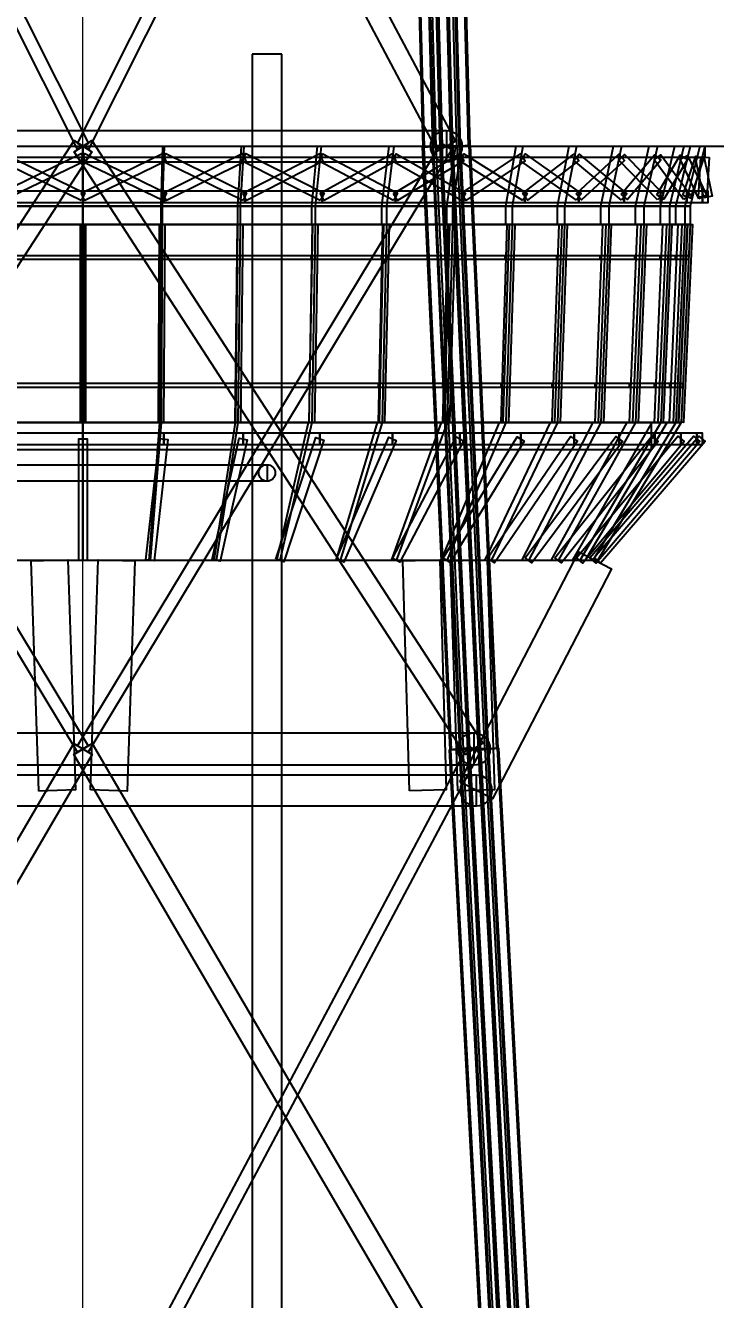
# Model space of a CAD drawing. Header units: millimetres. Extents: x -84906 to 117550, y -3000 to 338000.
# Drawn here: x -625 to 6874, y 211017 to 224863 of the extents above; entities that cross this region are included whole.
import ezdxf

# ---------------------------------------------------------------- set-up
doc = ezdxf.new("R2010")
doc.units = ezdxf.units.MM
for name, color, linetype, lineweight in [('D-BMK-AXIS', 7, 'Continuous', 13), ('D-STR-CORE', 7, 'Continuous', 25), ('D-STR-DECK', 7, 'Continuous', 25), ('D-STR-DIM', 7, 'Continuous', 13), ('D-STR-STRC', 7, 'Continuous', 25)]:
    doc.layers.add(name, color=color, linetype=linetype, lineweight=lineweight)
doc.styles.add('OpenSansCondensed-Light', font='OpenSansCondensed-Light.ttf')
doc.styles.add('TOWER_UNICODE', font='Arial Unicode.ttf')
doc.dimstyles.new('EZDXF', dxfattribs={"dimtxt": 0.25, "dimasz": 0.175, "dimexe": 0.375, "dimexo": 0.125, "dimgap": 0.1, "dimtad": 1, "dimlfac": 100, "dimzin": 12, "dimdsep": 46, "dimtxsty": 'OpenSansCondensed-Light', "dimblk": 'ARCHTICK', "dimcen": 2.5, "dimazin": 3, "dimtfac": 0.5, "dimtmove": 2, "dimatfit": 3})

# ---------------------------------------------------------------- blocks, each defined once
blk = doc.blocks.new('_ARCHTICK')
at = {"color": 0, "linetype": 'BYBLOCK', "const_width": 0.15}
blk.add_lwpolyline([(-0.5, -0.5), (0.5, 0.5)], dxfattribs=at)

msp = doc.modelspace()

# ---------------------------------------------------------------- linework, layer by layer
at = {"layer": 'D-BMK-AXIS'}
msp.add_line((0, -3000), (0, 338000), dxfattribs=at)
at = {"layer": 'D-STR-CORE'}
for points in [[(1840, 18300), (2160, 18300), (2160, 224550), (1840, 224550)], [(1840, 18300), (2160, 18300), (2160, 224550), (1840, 224550)], [(-2000, 220090), (2000, 220090), (2000, 219910), (-2000, 219910)], [(2000, 219910), (-2000, 219910), (-2000, 220090), (2000, 220090)]]:
    msp.add_lwpolyline(points, close=True, dxfattribs=at)
msp.add_circle((2000, 220000), 90, dxfattribs=at)
at = {"layer": 'D-STR-DECK'}
for points in [[(-6760, 223430), (-6760, 223550), (6760, 223550), (6760, 223430)], [(-861.1, 222900), (-882.4, 223550), (0, 223550), (0, 222900)], [(-861.1, 222900), (-882.4, 223550), (0, 223550), (0, 222900)], [(0, 222900), (0, 223550), (882.4, 223550), (861.1, 222900)], [(0, 222900), (0, 223550), (882.4, 223550), (861.1, 222900)], [(848.2, 222900), (869.1, 223550), (1749.6, 223550), (1707.6, 222900)], [(848.2, 222900), (869.1, 223550), (1749.6, 223550), (1707.6, 222900)], [(1681.9, 222900), (1723.4, 223550), (2586.9, 223550), (2524.8, 222900)], [(1681.9, 222900), (1723.4, 223550), (2586.9, 223550), (2524.8, 222900)], [(2486.9, 222900), (2548.1, 223550), (3380, 223550), (3298.8, 222900)], [(2486.9, 222900), (2548.1, 223550), (3380, 223550), (3298.8, 222900)], [(3249.3, 222900), (3329.3, 223550), (4115.2, 223550), (4016.3, 222900)], [(3249.3, 222900), (3329.3, 223550), (4115.2, 223550), (4016.3, 222900)], [(3956.1, 222900), (4053.5, 223550), (4780, 223550), (4665.1, 222900)], [(3956.1, 222900), (4053.5, 223550), (4780, 223550), (4665.1, 222900)], [(4595.2, 222900), (4708.3, 223550), (5363.1, 223550), (5234.1, 222900)], [(4595.2, 222900), (4708.3, 223550), (5363.1, 223550), (5234.1, 222900)], [(5155.6, 222900), (5282.6, 223550), (5854.3, 223550), (5713.6, 222900)], [(5155.6, 222900), (5282.6, 223550), (5854.3, 223550), (5713.6, 222900)], [(5627.9, 222900), (5766.5, 223550), (6245.4, 223550), (6095.3, 222900)], [(5627.9, 222900), (5766.5, 223550), (6245.4, 223550), (6095.3, 222900)], [(6003.9, 222900), (6151.7, 223550), (6529.7, 223550), (6372.7, 222900)], [(6003.9, 222900), (6151.7, 223550), (6529.7, 223550), (6372.7, 222900)], [(6277.1, 222900), (6431.7, 223550), (6702.2, 223550), (6541.1, 222900)], [(6277.1, 222900), (6431.7, 223550), (6702.2, 223550), (6541.1, 222900)], [(6442.9, 222900), (6601.6, 223550), (6760, 223550), (6597.5, 222900)], [(6442.9, 222900), (6601.6, 223550), (6760, 223550), (6597.5, 222900)], [(-906.2, 223040.5), (-19.6, 223470.5), (19.6, 223389.5), (-867, 222959.5)], [(-19.7, 222959.5), (-902.1, 223389.5), (-862.6, 223470.5), (19.7, 223040.5)], [(-19.7, 223040.5), (862.6, 223470.5), (902.1, 223389.5), (19.7, 222959.5)], [(867, 222959.5), (-19.6, 223389.5), (19.6, 223470.5), (906.2, 223040.5)], [(1738.2, 222959.6), (862.5, 223389.6), (902.2, 223470.4), (1777.9, 223040.4)], [(866.5, 223040.3), (1729.5, 223470.3), (1769.7, 223389.7), (906.7, 222959.7)], [(2579.1, 222959.8), (1729.3, 223389.8), (1769.9, 223470.2), (2619.7, 223040.2)], [(1737.3, 223039.9), (2566.2, 223469.9), (2607.7, 223390.1), (1778.8, 222960.1)], [(3375.1, 222960.3), (2565.8, 223390.3), (2608.1, 223469.7), (3417.4, 223039.7)], [(2577.7, 223039.4), (3358.3, 223469.4), (3401.7, 223390.6), (2621.1, 222960.6)], [(4112.7, 222960.9), (3357.7, 223390.9), (3402.3, 223469.1), (4157.3, 223039.1)], [(3373.2, 223038.6), (4092.1, 223468.6), (4138.3, 223391.4), (3419.3, 222961.4)], [(4779.2, 222961.8), (4091.4, 223391.8), (4139.1, 223468.2), (4826.9, 223038.2)], [(4110.1, 223037.4), (4755.1, 223467.4), (4805, 223392.6), (4160, 222962.6)], [(5362.9, 222963.2), (4754.1, 223393.2), (4806, 223466.8), (5414.8, 223036.8)], [(4775.6, 223035.7), (5335.7, 223465.7), (5390.5, 223394.3), (4830.4, 222964.3)], [(5853.8, 222965.3), (5334.4, 223395.3), (5391.8, 223464.7), (5911.2, 223034.7)], [(5358.3, 223033.1), (5823.8, 223463.1), (5884.9, 223396.9), (5419.4, 222966.9)], [(6243.3, 222968.5), (5822.2, 223398.5), (5886.5, 223461.5), (6307.6, 223031.5)], [(5848.1, 223029), (6211, 223459), (6279.8, 223401), (5916.9, 222971)], [(6524.8, 222973.4), (6209.1, 223403.4), (6281.7, 223456.6), (6597.3, 223026.6)], [(6236.7, 223022.9), (6490.9, 223452.9), (6568.4, 223407.1), (6314.2, 222977.1)], [(6693.8, 222980.7), (6489, 223410.7), (6570.3, 223449.3), (6775, 223019.3)], [(6518.3, 223014), (6659.4, 223444), (6744.9, 223416), (6603.8, 222986)], [(6748.5, 222990.7), (6658.1, 223420.7), (6746.2, 223439.3), (6836.5, 223009.3)], [(6689.5, 223002.7), (6715.1, 223432.7), (6804.9, 223427.3), (6779.3, 222997.3)], [(0, 222935), (-886.6, 222935), (-886.6, 223065), (0, 223065)], [(-886.6, 223065), (0, 223065), (0, 222935), (-886.6, 222935)], [(886.6, 222935), (0, 222935), (0, 223065), (886.6, 223065)], [(0, 223065), (886.6, 223065), (886.6, 222935), (0, 222935)], [(1758, 222935), (886.6, 222935), (886.6, 223065), (1758, 223065)], [(886.6, 223065), (1758, 223065), (1758, 222935), (886.6, 222935)], [(2599.4, 222935), (1758, 222935), (1758, 223065), (2599.4, 223065)], [(1758, 223065), (2599.4, 223065), (2599.4, 222935), (1758, 222935)], [(3396.3, 222935), (2599.4, 222935), (2599.4, 223065), (3396.3, 223065)], [(2599.4, 223065), (3396.3, 223065), (3396.3, 222935), (2599.4, 222935)], [(4135, 222935), (3396.3, 222935), (3396.3, 223065), (4135, 223065)], [(3396.3, 223065), (4135, 223065), (4135, 222935), (3396.3, 222935)], [(4803, 222935), (4135, 222935), (4135, 223065), (4803, 223065)], [(4135, 223065), (4803, 223065), (4803, 222935), (4135, 222935)], [(5388.9, 222935), (4803, 222935), (4803, 223065), (5388.9, 223065)], [(4803, 223065), (5388.9, 223065), (5388.9, 222935), (4803, 222935)], [(5882.5, 222935), (5388.9, 222935), (5388.9, 223065), (5882.5, 223065)], [(5388.9, 223065), (5882.5, 223065), (5882.5, 222935), (5388.9, 222935)], [(6275.5, 222935), (5882.5, 222935), (5882.5, 223065), (6275.5, 223065)], [(5882.5, 223065), (6275.5, 223065), (6275.5, 222935), (5882.5, 222935)], [(6561.1, 222935), (6275.5, 222935), (6275.5, 223065), (6561.1, 223065)], [(6275.5, 223065), (6561.1, 223065), (6561.1, 222935), (6275.5, 222935)], [(6734.4, 222935), (6561.1, 222935), (6561.1, 223065), (6734.4, 223065)], [(6561.1, 223065), (6734.4, 223065), (6734.4, 222935), (6561.1, 222935)], [(6792.5, 222935), (6734.4, 222935), (6734.4, 223065), (6792.5, 223065)], [(6734.4, 223065), (6792.5, 223065), (6792.5, 222935), (6734.4, 222935)], [(-861.1, 222700), (-861.1, 222900), (0, 222900), (0, 222700)], [(-861.1, 222700), (-861.1, 222900), (0, 222900), (0, 222700)], [(0, 222700), (0, 222900), (861.1, 222900), (861.1, 222700)], [(0, 222700), (0, 222900), (861.1, 222900), (861.1, 222700)], [(848.2, 222700), (848.2, 222900), (1707.6, 222900), (1707.6, 222700)], [(848.2, 222700), (848.2, 222900), (1707.6, 222900), (1707.6, 222700)], [(1681.9, 222700), (1681.9, 222900), (2524.8, 222900), (2524.8, 222700)], [(1681.9, 222700), (1681.9, 222900), (2524.8, 222900), (2524.8, 222700)], [(2486.9, 222700), (2486.9, 222900), (3298.8, 222900), (3298.8, 222700)], [(2486.9, 222700), (2486.9, 222900), (3298.8, 222900), (3298.8, 222700)], [(3249.3, 222700), (3249.3, 222900), (4016.3, 222900), (4016.3, 222700)], [(3249.3, 222700), (3249.3, 222900), (4016.3, 222900), (4016.3, 222700)], [(3956.1, 222700), (3956.1, 222900), (4665.1, 222900), (4665.1, 222700)], [(3956.1, 222700), (3956.1, 222900), (4665.1, 222900), (4665.1, 222700)], [(4595.2, 222700), (4595.2, 222900), (5234.1, 222900), (5234.1, 222700)], [(4595.2, 222700), (4595.2, 222900), (5234.1, 222900), (5234.1, 222700)], [(5155.6, 222700), (5155.6, 222900), (5713.6, 222900), (5713.6, 222700)], [(5155.6, 222700), (5155.6, 222900), (5713.6, 222900), (5713.6, 222700)], [(5627.9, 222700), (5627.9, 222900), (6095.3, 222900), (6095.3, 222700)], [(5627.9, 222700), (5627.9, 222900), (6095.3, 222900), (6095.3, 222700)], [(6003.9, 222700), (6003.9, 222900), (6372.7, 222900), (6372.7, 222700)], [(6003.9, 222700), (6003.9, 222900), (6372.7, 222900), (6372.7, 222700)], [(6277.1, 222700), (6277.1, 222900), (6541.1, 222900), (6541.1, 222700)], [(6277.1, 222700), (6277.1, 222900), (6541.1, 222900), (6541.1, 222700)], [(6442.9, 222700), (6442.9, 222900), (6597.5, 222900), (6597.5, 222700)], [(6442.9, 222700), (6442.9, 222900), (6597.5, 222900), (6597.5, 222700)], [(-848.4, 220550), (-861.1, 222700), (4.6, 222700), (4.6, 220550)], [(-848.4, 220550), (-861.1, 222700), (4.6, 222700), (4.6, 220550)], [(-28, 220550), (-28, 222700), (28, 222700), (28, 220550)], [(-28, 220550), (-28, 222700), (28, 222700), (28, 220550)], [(-4.6, 220550), (-4.6, 222700), (861.1, 222700), (848.4, 220550)], [(-4.6, 220550), (-4.6, 222700), (861.1, 222700), (848.4, 220550)], [(820.4, 220550.2), (833.1, 222700.2), (889.1, 222699.8), (876.4, 220549.8)], [(820.4, 220550.2), (833.1, 222700.2), (889.1, 222699.8), (876.4, 220549.8)], [(834.8, 220550), (847.3, 222700), (1707.6, 222700), (1682.3, 220550)], [(834.8, 220550), (847.3, 222700), (1707.6, 222700), (1682.3, 220550)], [(1654.3, 220550.3), (1679.6, 222700.3), (1735.6, 222699.7), (1710.3, 220549.7)], [(1654.3, 220550.3), (1679.6, 222700.3), (1735.6, 222699.7), (1710.3, 220549.7)], [(1659.8, 220550), (1684.7, 222700), (2524.8, 222700), (2487.4, 220550)], [(1659.8, 220550), (1684.7, 222700), (2524.8, 222700), (2487.4, 220550)], [(2456.5, 220550), (2493.3, 222700), (3298.8, 222700), (3250, 220550)], [(2456.5, 220550), (2493.3, 222700), (3298.8, 222700), (3250, 220550)], [(2459.4, 220550.5), (2496.8, 222700.5), (2552.7, 222699.5), (2515.4, 220549.5)], [(2459.4, 220550.5), (2496.8, 222700.5), (2552.7, 222699.5), (2515.4, 220549.5)], [(3211.1, 220550), (3259.3, 222700), (4016.3, 222700), (3956.9, 220550)], [(3211.1, 220550), (3259.3, 222700), (4016.3, 222700), (3956.9, 220550)], [(3222, 220550.6), (3270.8, 222700.6), (3326.7, 222699.4), (3278, 220549.4)], [(3222, 220550.6), (3270.8, 222700.6), (3326.7, 222699.4), (3278, 220549.4)], [(3910.8, 220550), (3969.5, 222700), (4665.1, 222700), (4596.2, 220550)], [(3910.8, 220550), (3969.5, 222700), (4665.1, 222700), (4596.2, 220550)], [(3929, 220550.8), (3988.3, 222700.8), (4044.3, 222699.2), (3984.9, 220549.2)], [(3929, 220550.8), (3988.3, 222700.8), (4044.3, 222699.2), (3984.9, 220549.2)], [(4543.6, 220550), (4611.7, 222700), (5234.1, 222700), (5156.8, 220550)], [(4543.6, 220550), (4611.7, 222700), (5234.1, 222700), (5156.8, 220550)], [(4568.2, 220550.9), (4637.2, 222700.9), (4693.1, 222699.1), (4624.2, 220549.1)], [(4568.2, 220550.9), (4637.2, 222700.9), (4693.1, 222699.1), (4624.2, 220549.1)], [(5098.6, 220550), (5175.1, 222700), (5713.6, 222700), (5629.2, 220550)], [(5098.6, 220550), (5175.1, 222700), (5713.6, 222700), (5629.2, 220550)], [(5128.8, 220551), (5206.2, 222701), (5262.1, 222699), (5184.8, 220549)], [(5128.8, 220551), (5206.2, 222701), (5262.1, 222699), (5184.8, 220549)], [(5566.4, 220550), (5649.9, 222700), (6095.3, 222700), (6005.2, 220550)], [(5566.4, 220550), (5649.9, 222700), (6095.3, 222700), (6005.2, 220550)], [(5601.2, 220551.1), (5685.6, 222701.1), (5741.6, 222698.9), (5657.1, 220548.9)], [(5601.2, 220551.1), (5685.6, 222701.1), (5741.6, 222698.9), (5657.1, 220548.9)], [(5938.9, 220550), (6028, 222700), (6372.7, 222700), (6278.5, 220550)], [(5938.9, 220550), (6028, 222700), (6372.7, 222700), (6278.5, 220550)], [(5977.2, 220551.2), (6067.3, 222701.2), (6123.3, 222698.8), (6033.2, 220548.8)], [(5977.2, 220551.2), (6067.3, 222701.2), (6123.3, 222698.8), (6033.2, 220548.8)], [(6209.9, 220550), (6303, 222700), (6541.1, 222700), (6444.4, 220550)], [(6209.9, 220550), (6303, 222700), (6541.1, 222700), (6444.4, 220550)], [(6250.5, 220551.2), (6344.7, 222701.2), (6400.7, 222698.8), (6306.5, 220548.8)], [(6250.5, 220551.2), (6344.7, 222701.2), (6400.7, 222698.8), (6306.5, 220548.8)], [(6374.5, 220550), (6470.2, 222700), (6597.5, 222700), (6500, 220550)], [(6374.5, 220550), (6470.2, 222700), (6597.5, 222700), (6500, 220550)], [(6416.4, 220551.3), (6513.1, 222701.3), (6569, 222698.7), (6472.4, 220548.7)], [(6416.4, 220551.3), (6513.1, 222701.3), (6569, 222698.7), (6472.4, 220548.7)], [(6472, 220551.3), (6569.5, 222701.3), (6625.5, 222698.7), (6528, 220548.7)], [(-858.9, 222320), (-858.9, 222365), (5.6, 222365), (5.6, 222320)], [(-858.9, 222320), (-858.9, 222365), (5.6, 222365), (5.6, 222320)], [(-5.6, 222320), (-5.6, 222365), (858.9, 222365), (858.9, 222320)], [(-5.6, 222320), (-5.6, 222365), (858.9, 222365), (858.9, 222320)], [(842.3, 222320), (842.3, 222365), (1703.1, 222365), (1703.1, 222320)], [(842.3, 222320), (842.3, 222365), (1703.1, 222365), (1703.1, 222320)], [(1675.8, 222320), (1675.8, 222365), (2518.2, 222365), (2518.2, 222320)], [(1675.8, 222320), (1675.8, 222365), (2518.2, 222365), (2518.2, 222320)], [(2480.6, 222320), (2480.6, 222365), (3290.1, 222365), (3290.1, 222320)], [(2480.6, 222320), (2480.6, 222365), (3290.1, 222365), (3290.1, 222320)], [(3242.9, 222320), (3242.9, 222365), (4005.8, 222365), (4005.8, 222320)], [(3242.9, 222320), (3242.9, 222365), (4005.8, 222365), (4005.8, 222320)], [(3949.8, 222320), (3949.8, 222365), (4653, 222365), (4653, 222320)], [(3949.8, 222320), (3949.8, 222365), (4653, 222365), (4653, 222320)], [(4589, 222320), (4589, 222365), (5220.5, 222365), (5220.5, 222320)], [(4589, 222320), (4589, 222365), (5220.5, 222365), (5220.5, 222320)], [(5149.8, 222320), (5149.8, 222365), (5698.7, 222365), (5698.7, 222320)], [(5149.8, 222320), (5149.8, 222365), (5698.7, 222365), (5698.7, 222320)], [(5622.4, 222320), (5622.4, 222365), (6079.4, 222365), (6079.4, 222320)], [(5622.4, 222320), (5622.4, 222365), (6079.4, 222365), (6079.4, 222320)], [(5998.9, 222320), (5998.9, 222365), (6356.1, 222365), (6356.1, 222320)], [(5998.9, 222320), (5998.9, 222365), (6356.1, 222365), (6356.1, 222320)], [(6272.7, 222320), (6272.7, 222365), (6524, 222365), (6524, 222320)], [(6272.7, 222320), (6272.7, 222365), (6524, 222365), (6524, 222320)], [(6439.2, 222320), (6439.2, 222365), (6580.3, 222365), (6580.3, 222320)], [(6439.2, 222320), (6439.2, 222365), (6580.3, 222365), (6580.3, 222320)], [(-850.7, 220930), (-850.7, 220975), (5.6, 220975), (5.6, 220930)], [(-850.7, 220930), (-850.7, 220975), (5.6, 220975), (5.6, 220930)], [(-5.6, 220930), (-5.6, 220975), (850.7, 220975), (850.7, 220930)], [(-5.6, 220930), (-5.6, 220975), (850.7, 220975), (850.7, 220930)], [(834.1, 220930), (834.1, 220975), (1686.8, 220975), (1686.8, 220930)], [(834.1, 220930), (834.1, 220975), (1686.8, 220975), (1686.8, 220930)], [(1659.5, 220930), (1659.5, 220975), (2494, 220975), (2494, 220930)], [(1659.5, 220930), (1659.5, 220975), (2494, 220975), (2494, 220930)], [(2456.4, 220930), (2456.4, 220975), (3258.6, 220975), (3258.6, 220930)], [(2456.4, 220930), (2456.4, 220975), (3258.6, 220975), (3258.6, 220930)], [(3211.4, 220930), (3211.4, 220975), (3967.4, 220975), (3967.4, 220930)], [(3211.4, 220930), (3211.4, 220975), (3967.4, 220975), (3967.4, 220930)], [(3911.4, 220930), (3911.4, 220975), (4608.4, 220975), (4608.4, 220930)], [(3911.4, 220930), (3911.4, 220975), (4608.4, 220975), (4608.4, 220930)], [(4544.5, 220930), (4544.5, 220975), (5170.5, 220975), (5170.5, 220930)], [(4544.5, 220930), (4544.5, 220975), (5170.5, 220975), (5170.5, 220930)], [(5099.8, 220930), (5099.8, 220975), (5644.1, 220975), (5644.1, 220930)], [(5099.8, 220930), (5099.8, 220975), (5644.1, 220975), (5644.1, 220930)], [(5567.9, 220930), (5567.9, 220975), (6021.1, 220975), (6021.1, 220930)], [(5567.9, 220930), (5567.9, 220975), (6021.1, 220975), (6021.1, 220930)], [(5940.6, 220930), (5940.6, 220975), (6295.2, 220975), (6295.2, 220930)], [(5940.6, 220930), (5940.6, 220975), (6295.2, 220975), (6295.2, 220930)], [(6211.8, 220930), (6211.8, 220975), (6461.5, 220975), (6461.5, 220930)], [(6211.8, 220930), (6211.8, 220975), (6461.5, 220975), (6461.5, 220930)], [(6376.7, 220930), (6376.7, 220975), (6517.2, 220975), (6517.2, 220930)], [(6376.7, 220930), (6376.7, 220975), (6517.2, 220975), (6517.2, 220930)], [(-6175, 220250), (-6175, 220550), (6175, 220550), (6175, 220250)], [(0, 220305), (-878.1, 220305), (-878.1, 220435), (0, 220435)], [(-878.1, 220435), (0, 220435), (0, 220305), (-878.1, 220305)], [(-729.6, 219050), (-848.4, 220550), (0, 220550), (0, 219050)], [(-729.6, 219050), (-848.4, 220550), (0, 220550), (0, 219050)], [(0, 219050), (0, 220550), (848.4, 220550), (729.6, 219050)], [(0, 219050), (0, 220550), (848.4, 220550), (729.6, 219050)], [(878.1, 220305), (0, 220305), (0, 220435), (878.1, 220435)], [(0, 220435), (878.1, 220435), (878.1, 220305), (0, 220305)], [(718.7, 219050), (835.7, 220550), (1682.3, 220550), (1446.8, 219050)], [(718.7, 219050), (835.7, 220550), (1682.3, 220550), (1446.8, 219050)], [(1741.2, 220305), (878.1, 220305), (878.1, 220435), (1741.2, 220435)], [(878.1, 220435), (1741.2, 220435), (1741.2, 220305), (878.1, 220305)], [(1425.1, 219050), (1657.1, 220550), (2487.4, 220550), (2139.2, 219050)], [(1425.1, 219050), (1657.1, 220550), (2487.4, 220550), (2139.2, 219050)], [(2574.5, 220305), (1741.2, 220305), (1741.2, 220435), (2574.5, 220435)], [(1741.2, 220435), (2574.5, 220435), (2574.5, 220305), (1741.2, 220305)], [(2107.1, 219050), (2450.1, 220550), (3250, 220550), (2795, 219050)], [(2107.1, 219050), (2450.1, 220550), (3250, 220550), (2795, 219050)], [(3363.8, 220305), (2574.5, 220305), (2574.5, 220435), (3363.8, 220435)], [(2574.5, 220435), (3363.8, 220435), (3363.8, 220305), (2574.5, 220305)], [(2753.1, 219050), (3201.3, 220550), (3956.9, 220550), (3403, 219050)], [(2753.1, 219050), (3201.3, 220550), (3956.9, 220550), (3403, 219050)], [(3351.9, 219050), (3897.6, 220550), (4596.2, 220550), (3952.7, 219050)], [(3351.9, 219050), (3897.6, 220550), (4596.2, 220550), (3952.7, 219050)], [(4095.4, 220305), (3363.8, 220305), (3363.8, 220435), (4095.4, 220435)], [(3363.8, 220435), (4095.4, 220435), (4095.4, 220305), (3363.8, 220305)], [(3893.4, 219050), (4527.3, 220550), (5156.8, 220550), (4434.8, 219050)], [(3893.4, 219050), (4527.3, 220550), (5156.8, 220550), (4434.8, 219050)], [(4757.1, 220305), (4095.4, 220305), (4095.4, 220435), (4757.1, 220435)], [(4095.4, 220435), (4757.1, 220435), (4757.1, 220305), (4095.4, 220305)], [(4368.3, 219050), (5079.4, 220550), (5629.2, 220550), (4841.1, 219050)], [(4368.3, 219050), (5079.4, 220550), (5629.2, 220550), (4841.1, 219050)], [(5337.3, 220305), (4757.1, 220305), (4757.1, 220435), (5337.3, 220435)], [(4757.1, 220435), (5337.3, 220435), (5337.3, 220305), (4757.1, 220305)], [(4768.5, 219050), (5544.7, 220550), (6005.2, 220550), (5164.5, 219050)], [(4768.5, 219050), (5544.7, 220550), (6005.2, 220550), (5164.5, 219050)], [(5087, 219050), (5915.1, 220550), (6278.5, 220550), (5399.5, 219050)], [(5087, 219050), (5915.1, 220550), (6278.5, 220550), (5399.5, 219050)], [(5318.5, 219050), (6184.3, 220550), (6444.4, 220550), (5542.2, 219050)], [(5318.5, 219050), (6184.3, 220550), (6444.4, 220550), (5542.2, 219050)], [(5826.2, 220305), (5337.3, 220305), (5337.3, 220435), (5826.2, 220435)], [(5337.3, 220435), (5826.2, 220435), (5826.2, 220305), (5337.3, 220305)], [(5459, 219050), (6347.7, 220550), (6500, 220550), (5590, 219050)], [(5459, 219050), (6347.7, 220550), (6500, 220550), (5590, 219050)], [(6215.4, 220305), (5826.2, 220305), (5826.2, 220435), (6215.4, 220435)], [(5826.2, 220435), (6215.4, 220435), (6215.4, 220305), (5826.2, 220305)], [(6498.3, 220305), (6215.4, 220305), (6215.4, 220435), (6498.3, 220435)], [(6215.4, 220435), (6498.3, 220435), (6498.3, 220305), (6215.4, 220305)], [(6669.9, 220305), (6498.3, 220305), (6498.3, 220435), (6669.9, 220435)], [(6498.3, 220435), (6669.9, 220435), (6669.9, 220305), (6498.3, 220305)], [(6727.5, 220305), (6669.9, 220305), (6669.9, 220435), (6727.5, 220435)], [(6669.9, 220435), (6727.5, 220435), (6727.5, 220305), (6669.9, 220305)], [(-45, 219050), (-45, 220370), (45, 220370), (45, 219050)], [(-45, 219050), (-45, 220370), (45, 220370), (45, 219050)], [(684.9, 219055), (833.4, 220375), (922.8, 220365), (774.4, 219045)], [(684.9, 219055), (833.4, 220375), (922.8, 220365), (774.4, 219045)], [(1402.9, 219059.8), (1697.3, 220379.8), (1785.1, 220360.2), (1490.7, 219040.2)], [(1402.9, 219059.8), (1697.3, 220379.8), (1785.1, 220360.2), (1490.7, 219040.2)], [(2096.5, 219064.1), (2531.8, 220384.1), (2617.2, 220355.9), (2181.9, 219035.9)], [(2096.5, 219064.1), (2531.8, 220384.1), (2617.2, 220355.9), (2181.9, 219035.9)], [(2753.7, 219067.8), (3322.4, 220387.8), (3405.1, 220352.2), (2836.3, 219032.2)], [(2753.7, 219067.8), (3322.4, 220387.8), (3405.1, 220352.2), (2836.3, 219032.2)], [(3363.1, 219070.9), (4055.6, 220390.9), (4135.3, 220349.1), (3442.8, 219029.1)], [(3363.1, 219070.9), (4055.6, 220390.9), (4135.3, 220349.1), (3442.8, 219029.1)], [(3914.3, 219073.4), (4718.6, 220393.4), (4795.5, 220346.6), (3991.2, 219026.6)], [(3914.3, 219073.4), (4718.6, 220393.4), (4795.5, 220346.6), (3991.2, 219026.6)], [(4397.7, 219075.4), (5300.1, 220395.4), (5374.4, 220344.6), (4472, 219024.6)], [(4397.7, 219075.4), (5300.1, 220395.4), (5374.4, 220344.6), (4472, 219024.6)], [(4805, 219076.9), (5790.1, 220396.9), (5862.3, 220343.1), (4877.1, 219023.1)], [(4805, 219076.9), (5790.1, 220396.9), (5862.3, 220343.1), (4877.1, 219023.1)], [(5129.3, 219078), (6180.2, 220398), (6250.6, 220342), (5199.7, 219022)], [(5129.3, 219078), (6180.2, 220398), (6250.6, 220342), (5199.7, 219022)], [(5364.9, 219078.8), (6463.7, 220398.8), (6532.9, 220341.2), (5434.1, 219021.2)], [(5364.9, 219078.8), (6463.7, 220398.8), (6532.9, 220341.2), (5434.1, 219021.2)], [(5508, 219079.2), (6635.7, 220399.2), (6704.2, 220340.8), (5576.4, 219020.8)], [(5508, 219079.2), (6635.7, 220399.2), (6704.2, 220340.8), (5576.4, 219020.8)], [(5555.9, 219079.4), (6693.4, 220399.4), (6761.6, 220340.6), (5624.1, 219020.6)], [(-480, 216543.2), (-564.7, 219043.2), (-164.9, 219056.8), (-80.2, 216556.8)], [(80.2, 216556.8), (164.9, 219056.8), (564.7, 219043.2), (480, 216543.2)], [(3547.8, 216544.4), (3477.9, 219044.4), (3877.8, 219055.6), (3947.7, 216555.6)], [(4073.6, 216543.6), (3993.9, 219043.6), (4393.7, 219056.4), (4473.4, 216556.4)], [(4095.8, 216641.9), (5388.4, 219141.9), (5743.7, 218958.1), (4451.1, 216458.1)], [(-4273.5, 216720), (4273.5, 216720), (4273.5, 216380), (-4273.5, 216380)], [(4273.5, 216380), (-4273.5, 216380), (-4273.5, 216720), (4273.5, 216720)]]:
    msp.add_lwpolyline(points, close=True, dxfattribs=at)
msp.add_circle((4273.5, 216550), 170, dxfattribs=at)
at = {"layer": 'D-STR-STRC'}
for points in [[(-3687.3, 231029.8), (59.3, 223579.8), (-59.3, 223520.2), (-3805.8, 230970.2)], [(-59.3, 223520.2), (-3805.8, 230970.2), (-3687.3, 231029.8), (59.3, 223579.8)], [(97.7, 231051.8), (4047.7, 223601.8), (3852.3, 223498.2), (-97.7, 230948.2)], [(3852.3, 223498.2), (-97.7, 230948.2), (97.7, 231051.8), (4047.7, 223601.8)], [(-59.3, 223579.8), (3687.3, 231029.8), (3805.8, 230970.2), (59.3, 223520.2)], [(3805.8, 230970.2), (59.3, 223520.2), (-59.3, 223579.8), (3687.3, 231029.8)], [(3696.7, 223544.7), (3890.5, 223555.3), (3687, 231005.3), (3493.3, 230994.7)], [(3890.5, 223555.3), (3696.7, 223544.7), (3493.3, 230994.7), (3687, 231005.3)], [(3709.5, 223544.7), (3696.7, 223544.7), (3493.3, 230994.7), (3506, 230994.7)], [(3696.7, 223544.7), (3709.5, 223544.7), (3506, 230994.7), (3493.3, 230994.7)], [(3801.4, 223549.7), (3709.5, 223544.7), (3506, 230994.7), (3597.9, 230999.7)], [(3709.5, 223544.7), (3801.4, 223549.7), (3597.9, 230999.7), (3506, 230994.7)], [(4088.7, 223549.7), (3801.4, 223549.7), (3597.9, 230999.7), (3885.3, 230999.7)], [(3801.4, 223549.7), (4088.7, 223549.7), (3885.3, 230999.7), (3597.9, 230999.7)], [(3903.2, 223555.3), (3811.3, 223550.3), (3607.8, 231000.3), (3699.8, 231005.3)], [(3811.3, 223550.3), (3903.2, 223555.3), (3699.8, 231005.3), (3607.8, 231000.3)], [(3811.3, 223550.3), (4098.6, 223550.3), (3895.1, 231000.3), (3607.8, 231000.3)], [(4098.6, 223550.3), (3811.3, 223550.3), (3607.8, 231000.3), (3895.1, 231000.3)], [(3839.5, 223547), (3636, 230997), (3857.1, 231003), (4060.5, 223553)], [(3857.1, 231003), (4060.5, 223553), (3839.5, 223547), (3636, 230997)], [(3883.7, 223548.2), (3680.2, 230998.2), (3812.9, 231001.8), (4016.3, 223551.8)], [(3812.9, 231001.8), (4016.3, 223551.8), (3883.7, 223548.2), (3680.2, 230998.2)], [(3890.5, 223555.3), (3903.2, 223555.3), (3699.8, 231005.3), (3687, 231005.3)], [(3903.2, 223555.3), (3890.5, 223555.3), (3687, 231005.3), (3699.8, 231005.3)], [(3996.8, 223544.7), (4088.7, 223549.7), (3885.3, 230999.7), (3793.3, 230994.7)], [(4088.7, 223549.7), (3996.8, 223544.7), (3793.3, 230994.7), (3885.3, 230999.7)], [(4009.5, 223544.7), (3996.8, 223544.7), (3793.3, 230994.7), (3806, 230994.7)], [(3996.8, 223544.7), (4009.5, 223544.7), (3806, 230994.7), (3793.3, 230994.7)], [(4203.3, 223555.3), (4009.5, 223544.7), (3806, 230994.7), (3999.8, 231005.3)], [(4009.5, 223544.7), (4203.3, 223555.3), (3999.8, 231005.3), (3806, 230994.7)], [(4098.6, 223550.3), (4190.5, 223555.3), (3987.1, 231005.3), (3895.1, 231000.3)], [(4190.5, 223555.3), (4098.6, 223550.3), (3895.1, 231000.3), (3987.1, 231005.3)], [(4190.5, 223555.3), (4203.3, 223555.3), (3999.8, 231005.3), (3987.1, 231005.3)], [(4203.3, 223555.3), (4190.5, 223555.3), (3987.1, 231005.3), (3999.8, 231005.3)], [(-3950, 223721.5), (3950, 223721.5), (3950, 223378.5), (-3950, 223378.5)], [(3950, 223378.5), (-3950, 223378.5), (-3950, 223721.5), (3950, 223721.5)], [(-4344.6, 217061.6), (-95, 223611.6), (95, 223488.4), (-4154.6, 216938.4)], [(95, 223488.4), (-4154.6, 216938.4), (-4344.6, 217061.6), (-95, 223611.6)], [(-3891.8, 223585.1), (58.2, 217035.1), (-58.2, 216964.9), (-4008.2, 223514.9)], [(-58.2, 216964.9), (-4008.2, 223514.9), (-3891.8, 223585.1), (58.2, 217035.1)], [(95, 223611.6), (4344.6, 217061.6), (4154.6, 216938.4), (-95, 223488.4)], [(4154.6, 216938.4), (-95, 223488.4), (95, 223611.6), (4344.6, 217061.6)], [(-58.2, 217035.1), (3891.8, 223585.1), (4008.2, 223514.9), (58.2, 216964.9)], [(4008.2, 223514.9), (58.2, 216964.9), (-58.2, 217035.1), (3891.8, 223585.1)], [(3690.9, 223540.9), (3889, 223559.1), (3901.7, 223559.1), (3807.6, 223550.5), (4102.3, 223550.5), (4196.4, 223559.1), (4209.1, 223559.1), (4011, 223540.9), (3998.3, 223540.9), (4092.4, 223549.5), (3797.7, 223549.5), (3703.6, 223540.9)], [(3990.5, 216990.9), (4188.6, 217009.1), (3889, 223559.1), (3690.9, 223540.9)], [(4011, 223540.9), (4209.1, 223559.1), (4196.4, 223559.1), (4102.3, 223550.5), (3807.6, 223550.5), (3901.7, 223559.1), (3889, 223559.1), (3690.9, 223540.9), (3703.6, 223540.9), (3797.7, 223549.5), (4092.4, 223549.5), (3998.3, 223540.9)], [(4188.6, 217009.1), (3990.5, 216990.9), (3690.9, 223540.9), (3889, 223559.1)], [(4003.2, 216990.9), (3990.5, 216990.9), (3690.9, 223540.9), (3703.6, 223540.9)], [(3990.5, 216990.9), (4003.2, 216990.9), (3703.6, 223540.9), (3690.9, 223540.9)], [(3696.7, 223544.7), (3890.5, 223555.3), (3903.2, 223555.3), (3811.3, 223550.3), (4098.6, 223550.3), (4190.5, 223555.3), (4203.3, 223555.3), (4009.5, 223544.7), (3996.8, 223544.7), (4088.7, 223549.7), (3801.4, 223549.7), (3709.5, 223544.7)], [(4009.5, 223544.7), (4203.3, 223555.3), (4190.5, 223555.3), (4098.6, 223550.3), (3811.3, 223550.3), (3903.2, 223555.3), (3890.5, 223555.3), (3696.7, 223544.7), (3709.5, 223544.7), (3801.4, 223549.7), (4088.7, 223549.7), (3996.8, 223544.7)], [(4097.3, 216999.5), (4003.2, 216990.9), (3703.6, 223540.9), (3797.7, 223549.5)], [(4003.2, 216990.9), (4097.3, 216999.5), (3797.7, 223549.5), (3703.6, 223540.9)], [(4392, 216999.5), (4097.3, 216999.5), (3797.7, 223549.5), (4092.4, 223549.5)], [(4097.3, 216999.5), (4392, 216999.5), (4092.4, 223549.5), (3797.7, 223549.5)], [(4201.3, 217009.1), (4107.2, 217000.5), (3807.6, 223550.5), (3901.7, 223559.1)], [(4107.2, 217000.5), (4201.3, 217009.1), (3901.7, 223559.1), (3807.6, 223550.5)], [(4107.2, 217000.5), (4401.9, 217000.5), (4102.3, 223550.5), (3807.6, 223550.5)], [(4401.9, 217000.5), (4107.2, 217000.5), (3807.6, 223550.5), (4102.3, 223550.5)], [(4136.5, 216994.8), (3836.9, 223544.8), (4063.1, 223555.2), (4362.7, 217005.2)], [(4063.1, 223555.2), (4362.7, 217005.2), (4136.5, 216994.8), (3836.9, 223544.8)], [(4181.8, 216996.9), (3882.2, 223546.9), (4017.8, 223553.1), (4317.5, 217003.1)], [(4017.8, 223553.1), (4317.5, 217003.1), (4181.8, 216996.9), (3882.2, 223546.9)], [(4188.6, 217009.1), (4201.3, 217009.1), (3901.7, 223559.1), (3889, 223559.1)], [(4201.3, 217009.1), (4188.6, 217009.1), (3889, 223559.1), (3901.7, 223559.1)], [(4297.9, 216990.9), (4392, 216999.5), (4092.4, 223549.5), (3998.3, 223540.9)], [(4392, 216999.5), (4297.9, 216990.9), (3998.3, 223540.9), (4092.4, 223549.5)], [(4310.6, 216990.9), (4297.9, 216990.9), (3998.3, 223540.9), (4011, 223540.9)], [(4297.9, 216990.9), (4310.6, 216990.9), (4011, 223540.9), (3998.3, 223540.9)], [(4508.7, 217009.1), (4310.6, 216990.9), (4011, 223540.9), (4209.1, 223559.1)], [(4310.6, 216990.9), (4508.7, 217009.1), (4209.1, 223559.1), (4011, 223540.9)], [(4401.9, 217000.5), (4496, 217009.1), (4196.4, 223559.1), (4102.3, 223550.5)], [(4496, 217009.1), (4401.9, 217000.5), (4102.3, 223550.5), (4196.4, 223559.1)], [(4496, 217009.1), (4508.7, 217009.1), (4209.1, 223559.1), (4196.4, 223559.1)], [(4508.7, 217009.1), (4496, 217009.1), (4196.4, 223559.1), (4209.1, 223559.1)], [(-4249.6, 217175.5), (4249.6, 217175.5), (4249.6, 216824.5), (-4249.6, 216824.5)], [(4249.6, 216824.5), (-4249.6, 216824.5), (-4249.6, 217175.5), (4249.6, 217175.5)], [(-4774.2, 209058.7), (-100.5, 217058.7), (100.5, 216941.3), (-4573.2, 208941.3)], [(100.5, 216941.3), (-4573.2, 208941.3), (-4774.2, 209058.7), (-100.5, 217058.7)], [(100.5, 217058.7), (4774.2, 209058.7), (4573.2, 208941.3), (-100.5, 216941.3)], [(4573.2, 208941.3), (-100.5, 216941.3), (100.5, 217058.7), (4774.2, 209058.7)], [(-61.7, 209032.8), (4187.9, 217032.8), (4311.3, 216967.2), (61.7, 208967.2)], [(4311.3, 216967.2), (61.7, 208967.2), (-61.7, 209032.8), (4187.9, 217032.8)], [(3983.2, 216989.2), (4186.8, 217010.8), (4199.5, 217010.8), (4102.7, 217000.5), (4406.4, 217000.5), (4503.3, 217010.8), (4516, 217010.8), (4312.4, 216989.2), (4299.7, 216989.2), (4396.6, 216999.5), (4092.8, 216999.5), (3995.9, 216989.2)], [(4407.4, 208989.2), (4610.9, 209010.8), (4186.8, 217010.8), (3983.2, 216989.2)], [(4312.4, 216989.2), (4516, 217010.8), (4503.3, 217010.8), (4406.4, 217000.5), (4102.7, 217000.5), (4199.5, 217010.8), (4186.8, 217010.8), (3983.2, 216989.2), (3995.9, 216989.2), (4092.8, 216999.5), (4396.6, 216999.5), (4299.7, 216989.2)], [(4610.9, 209010.8), (4407.4, 208989.2), (3983.2, 216989.2), (4186.8, 217010.8)], [(4420.1, 208989.2), (4407.4, 208989.2), (3983.2, 216989.2), (3995.9, 216989.2)], [(4407.4, 208989.2), (4420.1, 208989.2), (3995.9, 216989.2), (3983.2, 216989.2)], [(3990.5, 216990.9), (4188.6, 217009.1), (4201.3, 217009.1), (4107.2, 217000.5), (4401.9, 217000.5), (4496, 217009.1), (4508.7, 217009.1), (4310.6, 216990.9), (4297.9, 216990.9), (4392, 216999.5), (4097.3, 216999.5), (4003.2, 216990.9)], [(4310.6, 216990.9), (4508.7, 217009.1), (4496, 217009.1), (4401.9, 217000.5), (4107.2, 217000.5), (4201.3, 217009.1), (4188.6, 217009.1), (3990.5, 216990.9), (4003.2, 216990.9), (4097.3, 216999.5), (4392, 216999.5), (4297.9, 216990.9)], [(4516.9, 208999.5), (4420.1, 208989.2), (3995.9, 216989.2), (4092.8, 216999.5)], [(4420.1, 208989.2), (4516.9, 208999.5), (4092.8, 216999.5), (3995.9, 216989.2)], [(4820.7, 208999.5), (4516.9, 208999.5), (4092.8, 216999.5), (4396.6, 216999.5)], [(4516.9, 208999.5), (4820.7, 208999.5), (4396.6, 216999.5), (4092.8, 216999.5)], [(4623.6, 209010.8), (4526.8, 209000.5), (4102.7, 217000.5), (4199.5, 217010.8)], [(4526.8, 209000.5), (4623.6, 209010.8), (4199.5, 217010.8), (4102.7, 217000.5)], [(4526.8, 209000.5), (4830.6, 209000.5), (4406.4, 217000.5), (4102.7, 217000.5)], [(4830.6, 209000.5), (4526.8, 209000.5), (4102.7, 217000.5), (4406.4, 217000.5)], [(4557.5, 208993.8), (4133.4, 216993.8), (4365.8, 217006.2), (4790, 209006.2)], [(4365.8, 217006.2), (4790, 209006.2), (4557.5, 208993.8), (4133.4, 216993.8)], [(4604, 208996.3), (4179.9, 216996.3), (4319.4, 217003.7), (4743.5, 209003.7)], [(4319.4, 217003.7), (4743.5, 209003.7), (4604, 208996.3), (4179.9, 216996.3)], [(4610.9, 209010.8), (4623.6, 209010.8), (4199.5, 217010.8), (4186.8, 217010.8)], [(4623.6, 209010.8), (4610.9, 209010.8), (4186.8, 217010.8), (4199.5, 217010.8)], [(4723.9, 208989.2), (4820.7, 208999.5), (4396.6, 216999.5), (4299.7, 216989.2)], [(4820.7, 208999.5), (4723.9, 208989.2), (4299.7, 216989.2), (4396.6, 216999.5)], [(4736.6, 208989.2), (4723.9, 208989.2), (4299.7, 216989.2), (4312.4, 216989.2)], [(4723.9, 208989.2), (4736.6, 208989.2), (4312.4, 216989.2), (4299.7, 216989.2)], [(4940.1, 209010.8), (4736.6, 208989.2), (4312.4, 216989.2), (4516, 217010.8)], [(4736.6, 208989.2), (4940.1, 209010.8), (4516, 217010.8), (4312.4, 216989.2)], [(4830.6, 209000.5), (4927.4, 209010.8), (4503.3, 217010.8), (4406.4, 217000.5)], [(4927.4, 209010.8), (4830.6, 209000.5), (4406.4, 217000.5), (4503.3, 217010.8)], [(4927.4, 209010.8), (4940.1, 209010.8), (4516, 217010.8), (4503.3, 217010.8)], [(4940.1, 209010.8), (4927.4, 209010.8), (4503.3, 217010.8), (4516, 217010.8)]]:
    msp.add_lwpolyline(points, close=True, dxfattribs=at)
for centre, radius in [((3950, 223550), 171.5), ((4249.6, 217000), 175.5)]:
    msp.add_circle(centre, radius, dxfattribs=at)

# ---------------------------------------------------------------- dimensions: what is measured, and where the dimension line sits
at = {"layer": 'D-STR-DIM'}
for base, p2 in [((-79000, 0), (0, 333000)), ((116500, 0), (0, 223550))]:
    msp.add_linear_dim(base=base, p1=(0, 0), p2=p2, angle=90, dimstyle='EZDXF', override={"dimtxt": 4200, "dimasz": 1875, "dimexe": 1050, "dimexo": 900, "dimgap": 1050, "dimtad": 1, "dimdec": 0, "dimlfac": 1, "dimlunit": 2, "dimtxsty": 'TOWER_UNICODE', "dimclrd": 7, "dimclre": 7, "dimclrt": 7}, dxfattribs=at).render()

doc.saveas('drawing.dxf')
